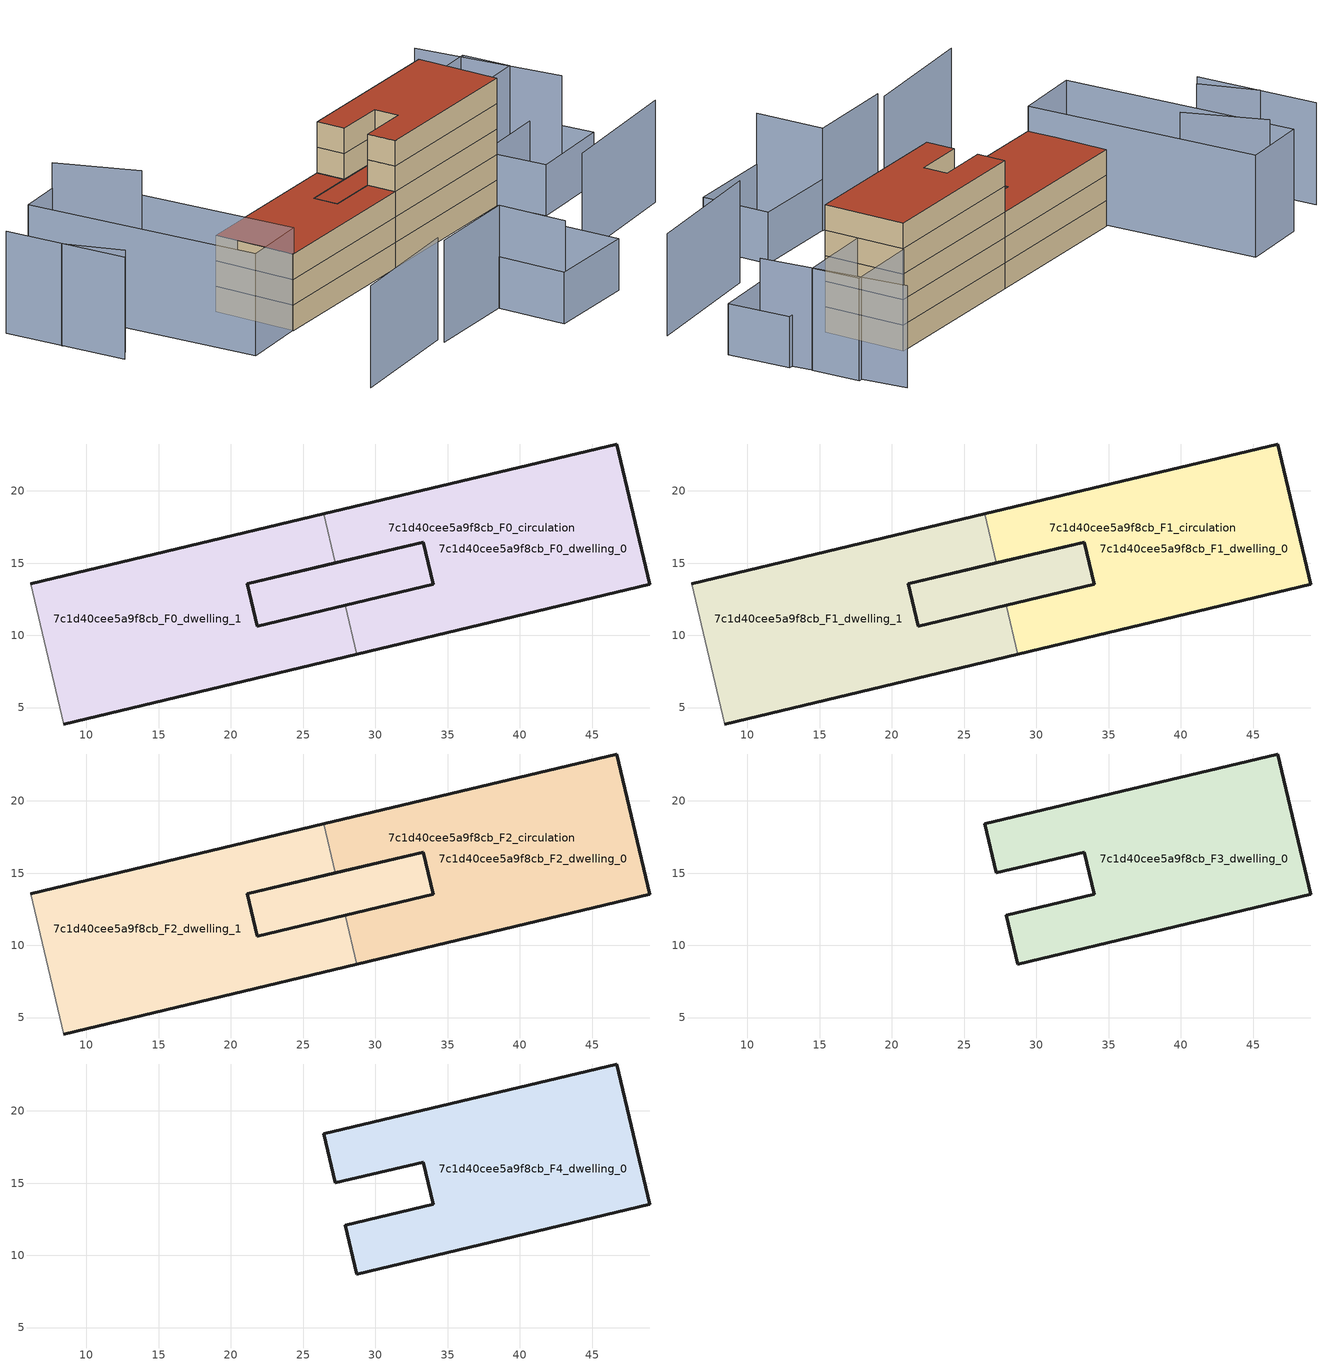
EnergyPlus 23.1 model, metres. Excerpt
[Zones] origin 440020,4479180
7c1d40cee5a9f8cb_F0_dwelling_0
 floor ground (EU_floor_Construction): 33.31,16.46 34,13.55 21.83,10.65 21.14,13.56 27.22,15.01 z0; 46.69,23.24 49.01,13.55 28.73,8.71 27.92,12.1 34,13.55 33.31,16.46 27.22,15.01 26.41,18.4 z0
 wall outside (EU_wall_Construction): 27.22,15.01 33.31,16.46 34,13.55 27.92,12.1 / 28.73,8.71 49.01,13.55 46.69,23.24 26.41,18.4 z0:3
 wall to 7c1d40cee5a9f8cb_F0_dwelling_1 (EU_wall_Construction): 26.41,18.4 27.22,15.01 / 27.92,12.1 28.73,8.71 z0:3
7c1d40cee5a9f8cb_F0_dwelling_1
 floor ground (EU_floor_Construction): 26.41,18.4 27.22,15.01 21.14,13.56 21.83,10.65 27.92,12.1 28.73,8.71 8.45,3.86 6.13,13.56 z0; 33.31,16.46 34,13.55 21.83,10.65 21.14,13.56 27.22,15.01 z0
 wall outside (EU_wall_Construction): 8.45,3.86 28.73,8.71 / 27.92,12.1 21.83,10.65 21.14,13.56 27.22,15.01 / 26.41,18.4 6.13,13.56 z0:3
 wall adiabatic (EU_wall_Construction): 6.13,13.56 8.45,3.86 z0:3
7c1d40cee5a9f8cb_F0_circulation
 floor ground (EU_floor_Construction): 46.69,23.24 49.01,13.55 28.73,8.71 27.92,12.1 34,13.55 33.31,16.46 27.22,15.01 26.41,18.4 z0; 33.31,16.46 34,13.55 21.83,10.65 21.14,13.56 27.22,15.01 z0; 26.41,18.4 27.22,15.01 21.14,13.56 21.83,10.65 27.92,12.1 28.73,8.71 8.45,3.86 6.13,13.56 z0
 wall outside (EU_wall_Construction): 21.14,13.56 21.83,10.65 34,13.55 33.31,16.46 21.14,13.56 z0:3
7c1d40cee5a9f8cb_F1_dwelling_0
 floor outside (EU_floor_Construction): 46.69,23.24 49.01,13.55 28.73,8.71 27.92,12.1 34,13.55 33.31,16.46 27.22,15.01 26.41,18.4 z3; 33.31,16.46 34,13.55 21.83,10.65 21.14,13.56 27.22,15.01 z3
 wall outside (EU_wall_Construction): 27.22,15.01 33.31,16.46 34,13.55 27.92,12.1 / 28.73,8.71 49.01,13.55 46.69,23.24 26.41,18.4 z3:6
 wall to 7c1d40cee5a9f8cb_F1_dwelling_1 (EU_wall_Construction): 26.41,18.4 27.22,15.01 / 27.92,12.1 28.73,8.71 z3:6
7c1d40cee5a9f8cb_F1_dwelling_1
 floor to 7c1d40cee5a9f8cb_F0_dwelling_1 (EU_floor_Construction): 26.41,18.4 27.22,15.01 21.14,13.56 21.83,10.65 27.92,12.1 28.73,8.71 8.45,3.86 6.13,13.56 z3; 33.31,16.46 34,13.55 21.83,10.65 21.14,13.56 27.22,15.01 z3
 wall outside (EU_wall_Construction): 8.45,3.86 28.73,8.71 / 27.92,12.1 21.83,10.65 21.14,13.56 27.22,15.01 / 26.41,18.4 6.13,13.56 z3:6
 wall adiabatic (EU_wall_Construction): 6.13,13.56 8.45,3.86 z3:6
7c1d40cee5a9f8cb_F1_circulation
 floor outside (EU_floor_Construction): 33.31,16.46 34,13.55 21.83,10.65 21.14,13.56 27.22,15.01 z3; 26.41,18.4 27.22,15.01 21.14,13.56 21.83,10.65 27.92,12.1 28.73,8.71 8.45,3.86 6.13,13.56 z3
 floor to 7c1d40cee5a9f8cb_F0_circulation (EU_floor_Construction): 46.69,23.24 49.01,13.55 28.73,8.71 27.92,12.1 34,13.55 33.31,16.46 27.22,15.01 26.41,18.4 z3
 wall outside (EU_wall_Construction): 21.14,13.56 21.83,10.65 34,13.55 33.31,16.46 21.14,13.56 z3:6
7c1d40cee5a9f8cb_F2_dwelling_0
 floor outside (EU_floor_Construction): 46.69,23.24 49.01,13.55 28.73,8.71 27.92,12.1 34,13.55 33.31,16.46 27.22,15.01 26.41,18.4 z6; 33.31,16.46 34,13.55 21.83,10.65 21.14,13.56 27.22,15.01 z6
 wall outside (EU_wall_Construction): 27.22,15.01 33.31,16.46 34,13.55 27.92,12.1 / 28.73,8.71 49.01,13.55 46.69,23.24 26.41,18.4 z6:9
 wall to 7c1d40cee5a9f8cb_F2_dwelling_1 (EU_wall_Construction): 26.41,18.4 27.22,15.01 / 27.92,12.1 28.73,8.71 z6:9
 roof outside (EU_floor_Construction): 34,13.55 33.31,16.46 27.22,15.01 21.14,13.56 21.83,10.65 z9
7c1d40cee5a9f8cb_F2_dwelling_1
 floor to 7c1d40cee5a9f8cb_F1_dwelling_1 (EU_floor_Construction): 26.41,18.4 27.22,15.01 21.14,13.56 21.83,10.65 27.92,12.1 28.73,8.71 8.45,3.86 6.13,13.56 z6; 33.31,16.46 34,13.55 21.83,10.65 21.14,13.56 27.22,15.01 z6
 wall outside (EU_wall_Construction): 8.45,3.86 28.73,8.71 / 27.92,12.1 21.83,10.65 21.14,13.56 27.22,15.01 / 26.41,18.4 6.13,13.56 z6:9
 wall adiabatic (EU_wall_Construction): 6.13,13.56 8.45,3.86 z6:9
 roof outside (EU_roof_Construction): 34,13.55 33.31,16.46 27.22,15.01 21.14,13.56 21.83,10.65 z9; 28.73,8.71 27.92,12.1 21.83,10.65 21.14,13.56 27.22,15.01 26.41,18.4 6.13,13.56 8.45,3.86 z9
7c1d40cee5a9f8cb_F2_circulation
 floor outside (EU_floor_Construction): 33.31,16.46 34,13.55 21.83,10.65 21.14,13.56 27.22,15.01 z6; 26.41,18.4 27.22,15.01 21.14,13.56 21.83,10.65 27.92,12.1 28.73,8.71 8.45,3.86 6.13,13.56 z6
 floor to 7c1d40cee5a9f8cb_F1_circulation (EU_floor_Construction): 46.69,23.24 49.01,13.55 28.73,8.71 27.92,12.1 34,13.55 33.31,16.46 27.22,15.01 26.41,18.4 z6
 wall outside (EU_wall_Construction): 21.14,13.56 21.83,10.65 34,13.55 33.31,16.46 21.14,13.56 z6:9
 roof outside (EU_roof_Construction): 49.01,13.55 46.69,23.24 26.41,18.4 27.22,15.01 33.31,16.46 34,13.55 27.92,12.1 28.73,8.71 z9; 34,13.55 33.31,16.46 27.22,15.01 21.14,13.56 21.83,10.65 z9; 28.73,8.71 27.92,12.1 21.83,10.65 21.14,13.56 27.22,15.01 26.41,18.4 6.13,13.56 8.45,3.86 z9
7c1d40cee5a9f8cb_F3_dwelling_0
 floor to 7c1d40cee5a9f8cb_F2_dwelling_0 (EU_floor_Construction): 46.69,23.24 49.01,13.55 28.73,8.71 27.92,12.1 34,13.55 33.31,16.46 27.22,15.01 26.41,18.4 z9
 wall outside (EU_wall_Construction): 49.01,13.55 46.69,23.24 26.41,18.4 27.22,15.01 33.31,16.46 34,13.55 27.92,12.1 28.73,8.71 49.01,13.55 z9:12
7c1d40cee5a9f8cb_F4_dwelling_0
 floor to 7c1d40cee5a9f8cb_F3_dwelling_0 (EU_floor_Construction): 46.69,23.24 49.01,13.55 28.73,8.71 27.92,12.1 34,13.55 33.31,16.46 27.22,15.01 26.41,18.4 z12
 wall outside (EU_wall_Construction): 49.01,13.55 46.69,23.24 26.41,18.4 27.22,15.01 33.31,16.46 34,13.55 27.92,12.1 28.73,8.71 49.01,13.55 z12:15
 roof outside (EU_roof_Construction): 49.01,13.55 46.69,23.24 26.41,18.4 27.22,15.01 33.31,16.46 34,13.55 27.92,12.1 28.73,8.71 z15
shading: 3.01,-13.58 17.76,-9.03 / 45.72,-2.98 61.94,2.2 / 17.8,-9.97 28.96,-7.18 / 28.96,-7.18 30.99,-15.31 / 59.55,14.19 53.71,31.01 / -12.43,18.48 -8.88,12.29 / -14.32,25.22 -10.3,10.91 / 57.52,20.17 47.43,17.41 / 47.43,17.41 45.88,23.1 / 45.88,23.1 55.96,25.86 / 55.96,25.86 57.52,20.17 / 0.51,1.66 -7.35,28.84 / -7.35,28.84 0.77,31.19 / 0.77,31.19 8.63,4.01 / 8.63,4.01 0.51,1.66 z0:12; 41.65,-12.75 30.8,-15.36 / 30.8,-15.36 28.86,-7.28 / 28.86,-7.28 39.71,-4.67 / 39.71,-4.67 41.65,-12.75 / 60.91,10.63 50.78,7.73 / 50.78,7.73 48.66,15.12 / 48.66,15.12 58.79,18.02 / 58.79,18.02 60.91,10.63 z0:6; 3.12,21.95 -2.21,30.31 z0:15
[Building]
EU S2 Campaign: North Axis=0; Terrain=City; Solar Distribution=FullExterior
[Site:Location]
Madrid: Latitude=40.5; Longitude=-3.5; Time Zone=1; Elevation=609
[SizingPeriod:WeatherFileDays]
AnnualSizingPeriod: Begin Month=1; Begin Day of Month=1; End Month=12; End Day of Month=31; Day of Week for Start Day=Monday; Use Weather File Daylight Saving Period=No; Use Weather File Rain and Snow Indicators=No
[MATERIAL]
EU_InternalMass_Material: Roughness=MediumRough; Thickness=0.1; Conductivity=1; Density=1800; Specific Heat=900; Thermal Absorptance=0.9; Solar Absorptance=0.7; Visible Absorptance=0.7
[MATERIAL:NOMASS] Roughness=MediumRough; Thermal Absorptance=0.9; Solar Absorptance=0.7; Visible Absorptance=0.7
Name | Thermal Resistance
EU_wall_NoMass | 0.419739
EU_roof_NoMass | 0.352165
EU_floor_NoMass | 0.608284
[CONSTRUCTION]
EU_wall_Construction: EU_wall_NoMass
EU_roof_Construction: EU_roof_NoMass
EU_floor_Construction: EU_floor_NoMass
EU_InternalMass_Construction: EU_InternalMass_Material
[ZONE] Type=1; Multiplier=1; Ceiling Height=autocalculate; Floor Area=autocalculate; Part of Total Floor Area=Yes
Name | Volume
7c1d40cee5a9f8cb_F0_dwelling_0; 7c1d40cee5a9f8cb_F0_dwelling_1; 7c1d40cee5a9f8cb_F1_dwelling_1; 7c1d40cee5a9f8cb_F2_dwelling_1 | 679.657
7c1d40cee5a9f8cb_F1_dwelling_0; 7c1d40cee5a9f8cb_F2_dwelling_0 | 679.656
7c1d40cee5a9f8cb_F3_dwelling_0; 7c1d40cee5a9f8cb_F4_dwelling_0 | 567.419
7c1d40cee5a9f8cb_F0_circulation; 7c1d40cee5a9f8cb_F1_circulation; 7c1d40cee5a9f8cb_F2_circulation | 1247.08
[INTERNALMASS] Construction=EU_InternalMass_Construction
Name | Zone or ZoneList | Surface Area
7c1d40cee5a9f8cb_F0_dwelling_0_EU_InternalMass | 7c1d40cee5a9f8cb_F0_dwelling_0 | 189.14
7c1d40cee5a9f8cb_F0_dwelling_1_EU_InternalMass | 7c1d40cee5a9f8cb_F0_dwelling_1 | 189.14
7c1d40cee5a9f8cb_F1_dwelling_0_EU_InternalMass | 7c1d40cee5a9f8cb_F1_dwelling_0 | 189.14
7c1d40cee5a9f8cb_F1_dwelling_1_EU_InternalMass | 7c1d40cee5a9f8cb_F1_dwelling_1 | 189.14
7c1d40cee5a9f8cb_F2_dwelling_0_EU_InternalMass | 7c1d40cee5a9f8cb_F2_dwelling_0 | 189.14
7c1d40cee5a9f8cb_F2_dwelling_1_EU_InternalMass | 7c1d40cee5a9f8cb_F2_dwelling_1 | 189.14
7c1d40cee5a9f8cb_F3_dwelling_0_EU_InternalMass | 7c1d40cee5a9f8cb_F3_dwelling_0 | 415.651
7c1d40cee5a9f8cb_F4_dwelling_0_EU_InternalMass | 7c1d40cee5a9f8cb_F4_dwelling_0 | 415.651
[OTHEREQUIPMENT] Fuel Type=Electricity; Design Level Calculation Method=Watts/Area; Power per Zone Floor Area=1; Fraction Latent=0; Fraction Radiant=0; Fraction Lost=0; Carbon Dioxide Generation Rate=0; EndUse Subcategory=EU_Step8_InternalGains
Name | Zone or ZoneList or Space or SpaceList | Schedule
EU_Step8_InternalGain_7c1d40cee5a9f8cb_F0_dwelling_0_f000 | 7c1d40cee5a9f8cb_F0_dwelling_0 | EU_Step8_GainSchedule_7c1d40cee5a9f8cb_F0_dwelling_0_f000
EU_Step8_InternalGain_7c1d40cee5a9f8cb_F0_dwelling_1_f000 | 7c1d40cee5a9f8cb_F0_dwelling_1 | EU_Step8_GainSchedule_7c1d40cee5a9f8cb_F0_dwelling_1_f000
EU_Step8_InternalGain_7c1d40cee5a9f8cb_F1_dwelling_0_f000 | 7c1d40cee5a9f8cb_F1_dwelling_0 | EU_Step8_GainSchedule_7c1d40cee5a9f8cb_F1_dwelling_0_f000
EU_Step8_InternalGain_7c1d40cee5a9f8cb_F1_dwelling_1_f000 | 7c1d40cee5a9f8cb_F1_dwelling_1 | EU_Step8_GainSchedule_7c1d40cee5a9f8cb_F1_dwelling_1_f000
EU_Step8_InternalGain_7c1d40cee5a9f8cb_F2_dwelling_0_f000 | 7c1d40cee5a9f8cb_F2_dwelling_0 | EU_Step8_GainSchedule_7c1d40cee5a9f8cb_F2_dwelling_0_f000
EU_Step8_InternalGain_7c1d40cee5a9f8cb_F2_dwelling_1_f000 | 7c1d40cee5a9f8cb_F2_dwelling_1 | EU_Step8_GainSchedule_7c1d40cee5a9f8cb_F2_dwelling_1_f000
EU_Step8_InternalGain_7c1d40cee5a9f8cb_F3_dwelling_0_f000 | 7c1d40cee5a9f8cb_F3_dwelling_0 | EU_Step8_GainSchedule_7c1d40cee5a9f8cb_F3_dwelling_0_f000
EU_Step8_InternalGain_7c1d40cee5a9f8cb_F4_dwelling_0_f000 | 7c1d40cee5a9f8cb_F4_dwelling_0 | EU_Step8_GainSchedule_7c1d40cee5a9f8cb_F4_dwelling_0_f000
[ZONEINFILTRATION:DESIGNFLOWRATE] Schedule=EU_AlwaysOn; Design Flow Rate Calculation Method=Flow/Area; Flow Rate per Floor Area=0.0005; Constant Term Coefficient=1; Temperature Term Coefficient=0; Velocity Term Coefficient=0; Velocity Squared Term Coefficient=0
Name | Zone or ZoneList or Space or SpaceList
EU_Circulation_Infiltration_7c1d40cee5a9f8cb_F0_circulation | 7c1d40cee5a9f8cb_F0_circulation
EU_Circulation_Infiltration_7c1d40cee5a9f8cb_F1_circulation | 7c1d40cee5a9f8cb_F1_circulation
EU_Circulation_Infiltration_7c1d40cee5a9f8cb_F2_circulation | 7c1d40cee5a9f8cb_F2_circulation
[ZONEVENTILATION:DESIGNFLOWRATE] Schedule=EU_AlwaysOn; Design Flow Rate Calculation Method=AirChanges/Hour; Air Changes per Hour=0.703302; Ventilation Type=Natural; Fan Pressure Rise=0; Fan Total Efficiency=1; Constant Term Coefficient=1; Temperature Term Coefficient=0; Velocity Term Coefficient=0; Velocity Squared Term Coefficient=0; Minimum Indoor Temperature=-100; Maximum Indoor Temperature=100; Delta Temperature=-100; Minimum Outdoor Temperature=-100; Maximum Outdoor Temperature=100; Maximum Wind Speed=40
Name | Zone or ZoneList or Space or SpaceList
EU_ConstantAir_7c1d40cee5a9f8cb_F0_dwelling_0 | 7c1d40cee5a9f8cb_F0_dwelling_0
EU_ConstantAir_7c1d40cee5a9f8cb_F0_dwelling_1 | 7c1d40cee5a9f8cb_F0_dwelling_1
EU_ConstantAir_7c1d40cee5a9f8cb_F1_dwelling_0 | 7c1d40cee5a9f8cb_F1_dwelling_0
EU_ConstantAir_7c1d40cee5a9f8cb_F1_dwelling_1 | 7c1d40cee5a9f8cb_F1_dwelling_1
EU_ConstantAir_7c1d40cee5a9f8cb_F2_dwelling_0 | 7c1d40cee5a9f8cb_F2_dwelling_0
EU_ConstantAir_7c1d40cee5a9f8cb_F2_dwelling_1 | 7c1d40cee5a9f8cb_F2_dwelling_1
EU_ConstantAir_7c1d40cee5a9f8cb_F3_dwelling_0 | 7c1d40cee5a9f8cb_F3_dwelling_0
EU_ConstantAir_7c1d40cee5a9f8cb_F4_dwelling_0 | 7c1d40cee5a9f8cb_F4_dwelling_0
[HVACTEMPLATE:THERMOSTAT] Constant Heating Setpoint=20; Constant Cooling Setpoint=50
EU_HeatOnly_7c1d40cee5a9f8cb_F0_dwelling_0; EU_HeatOnly_7c1d40cee5a9f8cb_F0_dwelling_1; EU_HeatOnly_7c1d40cee5a9f8cb_F1_dwelling_0; EU_HeatOnly_7c1d40cee5a9f8cb_F1_dwelling_1; EU_HeatOnly_7c1d40cee5a9f8cb_F2_dwelling_0; EU_HeatOnly_7c1d40cee5a9f8cb_F2_dwelling_1; EU_HeatOnly_7c1d40cee5a9f8cb_F3_dwelling_0; EU_HeatOnly_7c1d40cee5a9f8cb_F4_dwelling_0
[HVACTEMPLATE:ZONE:IDEALLOADSAIRSYSTEM] System Availability Schedule=EU_AlwaysOn; Maximum Heating Supply Air Temperature=50; Minimum Cooling Supply Air Temperature=13; Maximum Heating Supply Air Humidity Ratio=0.0156; Minimum Cooling Supply Air Humidity Ratio=0.0077; Heating Limit=NoLimit; Cooling Limit=NoLimit; Heating Availability Schedule=EU_AlwaysOn; Cooling Availability Schedule=EU_CoolingOff; Dehumidification Control Type=ConstantSensibleHeatRatio; Cooling Sensible Heat Ratio=0.7; Dehumidification Setpoint=60; Humidification Control Type=None; Humidification Setpoint=30; Outdoor Air Method=None; Outdoor Air Flow Rate per Person=0.00944; Outdoor Air Flow Rate per Zone Floor Area=0; Outdoor Air Flow Rate per Zone=0; Demand Controlled Ventilation Type=None; Outdoor Air Economizer Type=NoEconomizer; Heat Recovery Type=None; Sensible Heat Recovery Effectiveness=0.7; Latent Heat Recovery Effectiveness=0.65
Name | Template Thermostat
7c1d40cee5a9f8cb_F0_dwelling_0 | EU_HeatOnly_7c1d40cee5a9f8cb_F0_dwelling_0
7c1d40cee5a9f8cb_F0_dwelling_1 | EU_HeatOnly_7c1d40cee5a9f8cb_F0_dwelling_1
7c1d40cee5a9f8cb_F1_dwelling_0 | EU_HeatOnly_7c1d40cee5a9f8cb_F1_dwelling_0
7c1d40cee5a9f8cb_F1_dwelling_1 | EU_HeatOnly_7c1d40cee5a9f8cb_F1_dwelling_1
7c1d40cee5a9f8cb_F2_dwelling_0 | EU_HeatOnly_7c1d40cee5a9f8cb_F2_dwelling_0
7c1d40cee5a9f8cb_F2_dwelling_1 | EU_HeatOnly_7c1d40cee5a9f8cb_F2_dwelling_1
7c1d40cee5a9f8cb_F3_dwelling_0 | EU_HeatOnly_7c1d40cee5a9f8cb_F3_dwelling_0
7c1d40cee5a9f8cb_F4_dwelling_0 | EU_HeatOnly_7c1d40cee5a9f8cb_F4_dwelling_0
[SIZING:ZONE] Zone Cooling Design Supply Air Temperature Input Method=SupplyAirTemperature; Zone Cooling Design Supply Air Temperature=13; Zone Heating Design Supply Air Temperature Input Method=SupplyAirTemperature; Zone Heating Design Supply Air Temperature=50; Zone Cooling Design Supply Air Humidity Ratio=0.008; Zone Heating Design Supply Air Humidity Ratio=0.008; Cooling Design Air Flow Method=DesignDay; Cooling Design Air Flow Rate=0; Cooling Minimum Air Flow per Zone Floor Area=0.000762; Cooling Minimum Air Flow=0; Cooling Minimum Air Flow Fraction=0.2; Heating Design Air Flow Method=DesignDay; Heating Design Air Flow Rate=0; Heating Maximum Air Flow per Zone Floor Area=0.002032; Heating Maximum Air Flow=0.141576; Heating Maximum Air Flow Fraction=0.3; Account for Dedicated Outdoor Air System=No; Dedicated Outdoor Air System Control Strategy=NeutralSupplyAir; Dedicated Outdoor Air Low Setpoint Temperature for Design=autosize; Dedicated Outdoor Air High Setpoint Temperature for Design=autosize; Zone Load Sizing Method=Sensible Load Only No Latent Load; Zone Latent Cooling Design Supply Air Humidity Ratio Input Method=HumidityRatioDifference; Zone Cooling Design Supply Air Humidity Ratio Difference=0.005; Zone Latent Heating Design Supply Air Humidity Ratio Input Method=HumidityRatioDifference; Zone Humidification Design Supply Air Humidity Ratio Difference=0.005
7c1d40cee5a9f8cb_F0_dwelling_0; 7c1d40cee5a9f8cb_F0_dwelling_1; 7c1d40cee5a9f8cb_F1_dwelling_0; 7c1d40cee5a9f8cb_F1_dwelling_1; 7c1d40cee5a9f8cb_F2_dwelling_0; 7c1d40cee5a9f8cb_F2_dwelling_1; 7c1d40cee5a9f8cb_F3_dwelling_0; 7c1d40cee5a9f8cb_F4_dwelling_0
[SCHEDULE:CONSTANT]
Name | Hourly Value
EU_AlwaysOn | 1
EU_CoolingOff | 0
[SCHEDULE:FILE] Column Number=1; Rows to Skip at Top=0; Number of Hours of Data=8760; Column Separator=Comma; Interpolate to Timestep=No; Minutes per Item=60; Adjust Schedule for Daylight Savings=Yes
Name | File
EU_Step8_GainSchedule_7c1d40cee5a9f8cb_F0_dwelling_0_f000 | ../../schedules/7c1d40cee5a9f8cb/7c1d40cee5a9f8cb_F0_dwelling_0_f000_gain.csv
EU_Step8_GainSchedule_7c1d40cee5a9f8cb_F0_dwelling_1_f000 | ../../schedules/7c1d40cee5a9f8cb/7c1d40cee5a9f8cb_F0_dwelling_1_f000_gain.csv
EU_Step8_GainSchedule_7c1d40cee5a9f8cb_F1_dwelling_0_f000 | ../../schedules/7c1d40cee5a9f8cb/7c1d40cee5a9f8cb_F1_dwelling_0_f000_gain.csv
EU_Step8_GainSchedule_7c1d40cee5a9f8cb_F1_dwelling_1_f000 | ../../schedules/7c1d40cee5a9f8cb/7c1d40cee5a9f8cb_F1_dwelling_1_f000_gain.csv
EU_Step8_GainSchedule_7c1d40cee5a9f8cb_F2_dwelling_0_f000 | ../../schedules/7c1d40cee5a9f8cb/7c1d40cee5a9f8cb_F2_dwelling_0_f000_gain.csv
EU_Step8_GainSchedule_7c1d40cee5a9f8cb_F2_dwelling_1_f000 | ../../schedules/7c1d40cee5a9f8cb/7c1d40cee5a9f8cb_F2_dwelling_1_f000_gain.csv
EU_Step8_GainSchedule_7c1d40cee5a9f8cb_F3_dwelling_0_f000 | ../../schedules/7c1d40cee5a9f8cb/7c1d40cee5a9f8cb_F3_dwelling_0_f000_gain.csv
EU_Step8_GainSchedule_7c1d40cee5a9f8cb_F4_dwelling_0_f000 | ../../schedules/7c1d40cee5a9f8cb/7c1d40cee5a9f8cb_F4_dwelling_0_f000_gain.csv
